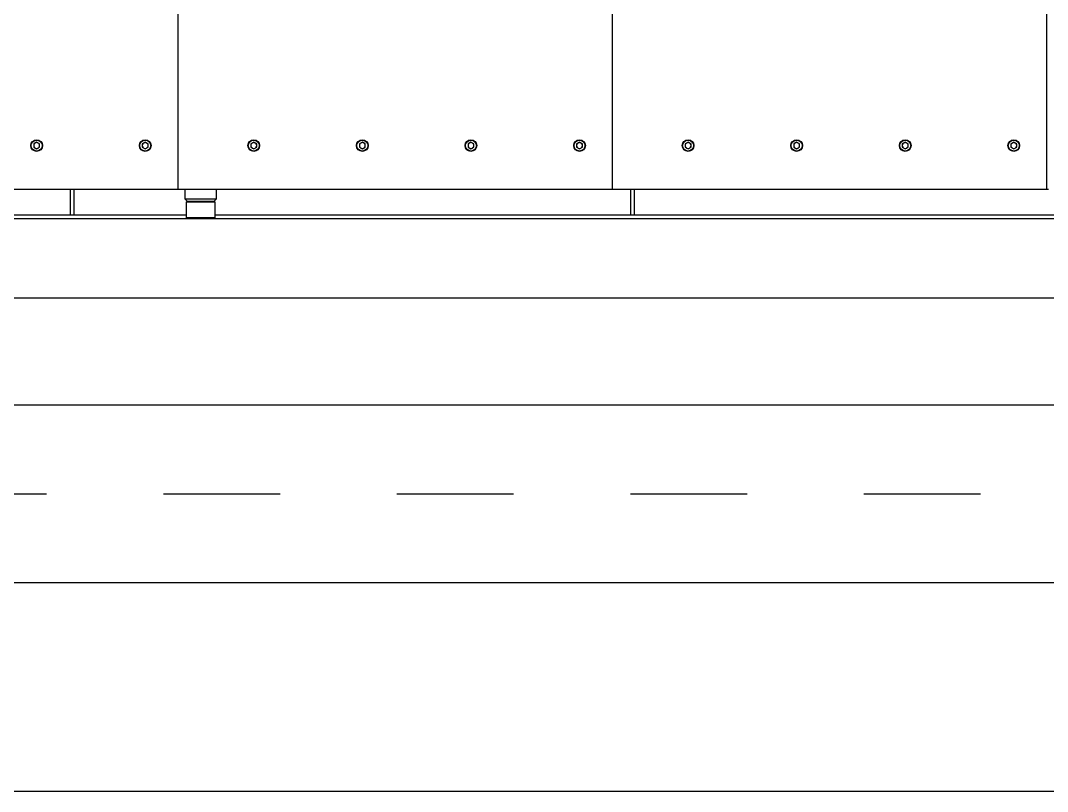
# Model space of a CAD drawing. Header units: metres. Extents: x 1161 to 1456, y 119 to 208.
# Drawn here: x 1323.977 to 1324.856, y 137.698 to 138.358 of the extents above; entities that cross this region are included whole.
import ezdxf

# ---------------------------------------------------------------- set-up
doc = ezdxf.new("R2010")
doc.units = ezdxf.units.M
doc.header["$MEASUREMENT"] = 0
doc.linetypes.add('CENTER2', pattern=[1.125, 0.75, -0.125, 0.125, -0.125])

# ---------------------------------------------------------------- blocks, each defined once
blk = doc.blocks.new('A$C2112393A')
at = {"color": 8}
blk.add_line((100, 2950.02), (5500, 2950.02), dxfattribs=at)
at = {"color": 8, "linetype": 'Continuous'}
for p, q in [((4714, 2771), (2562.38, 2771)), ((4714, 2619), (2562.38, 2619)), ((5454, 2527.16), (944, 2527.16)), ((5454, 2459.3), (994, 2459.3)), ((3890, 2456.1), (3171, 2456.1)), ((3530.8, 2456.1), (3530.8, 2434.3)), ((3534, 2456.1), (3534, 2434.3)), ((3891, 2459.3), (3890, 2458.3)), ((3915, 2458.3), (3890, 2458.3)), ((3890, 2458.3), (3890, 2445.3)), ((3891, 2459.3), (3914, 2459.3)), ((3893.5, 2459.3), (3893.5, 2459.3)), ((3911.5, 2459.3), (3911.5, 2459.3)), ((3915, 2458.3), (3914, 2459.3)), ((3915, 2445.3), (3915, 2458.3)), ((4634, 2456.1), (3915, 2456.1)), ((4010.8, 2456.1), (4010.8, 2434.3)), ((4014, 2456.1), (4014, 2434.3)), ((3890, 2445.3), (3915, 2445.3)), ((3890, 2445.3), (3891, 2444.3)), ((3914, 2444.3), (3915, 2445.3)), ((3891.05, 2444.3), (3889.05, 2442.3)), ((3915.95, 2442.3), (3889.05, 2442.3)), ((3889.05, 2442.3), (3889.05, 2434.3)), ((3914, 2444.3), (3891, 2444.3)), ((3915.95, 2442.3), (3913.95, 2444.3)), ((3915.95, 2434.3), (3915.95, 2442.3)), ((3176.4, 2434.3), (3177.94, 2434.3)), ((3177.94, 2434.3), (3181.23, 2434.3)), ((3177.94, 284.3), (3177.94, 2434.3)), ((3181.23, 2434.3), (3182.78, 2434.3)), ((3182.78, 2434.3), (3228.86, 2434.3)), ((3228.86, 2434.3), (3230.41, 2434.3)), ((3230.41, 2434.3), (3237.14, 2434.3)), ((3237.14, 2434.3), (3240.23, 2434.3)), ((3240.23, 2434.3), (3262.77, 2434.3)), ((3262.77, 2434.3), (3265.86, 2434.3)), ((3265.86, 2434.3), (3272.91, 2434.3)), ((3272.91, 2434.3), (3274.46, 2434.3)), ((3274.46, 2434.3), (3321.54, 2434.3)), ((3321.54, 2434.3), (3323.09, 2434.3)), ((3323.09, 2434.3), (3330.14, 2434.3)), ((3330.14, 2434.3), (3333.23, 2434.3)), ((3333.23, 2434.3), (3355.77, 2434.3)), ((3355.77, 2434.3), (3358.86, 2434.3)), ((3358.86, 2434.3), (3365.91, 2434.3)), ((3365.91, 2434.3), (3367.46, 2434.3)), ((3367.46, 2434.3), (3414.54, 2434.3)), ((3414.54, 2434.3), (3416.09, 2434.3)), ((3416.09, 2434.3), (3423.14, 2434.3)), ((3423.14, 2434.3), (3426.23, 2434.3)), ((3426.23, 2434.3), (3448.77, 2434.3)), ((3448.77, 2434.3), (3451.86, 2434.3)), ((3451.86, 2434.3), (3458.91, 2434.3)), ((3458.91, 2434.3), (3460.46, 2434.3)), ((3460.46, 2434.3), (3507.54, 2434.3)), ((3507.54, 2434.3), (3509.09, 2434.3)), ((3509.09, 2434.3), (3516.14, 2434.3)), ((3516.14, 2434.3), (3519.23, 2434.3)), ((3519.23, 2434.3), (3541.77, 2434.3)), ((3541.77, 2434.3), (3544.86, 2434.3)), ((3544.86, 2434.3), (3548.41, 2434.3)), ((3548.4, 2434.3), (3549.94, 2434.3)), ((3549.94, 2434.3), (3553.23, 2434.3)), ((3549.94, 284.3), (3549.94, 2434.3)), ((3553.23, 2434.3), (3554.78, 2434.3)), ((3554.78, 2434.3), (3600.86, 2434.3)), ((3600.86, 2434.3), (3602.41, 2434.3)), ((3602.41, 2434.3), (3609.14, 2434.3)), ((3609.14, 2434.3), (3612.23, 2434.3)), ((3612.23, 2434.3), (3634.77, 2434.3)), ((3634.77, 2434.3), (3637.86, 2434.3)), ((3637.86, 2434.3), (3644.91, 2434.3)), ((3644.91, 2434.3), (3646.46, 2434.3)), ((3646.46, 2434.3), (3693.54, 2434.3)), ((3693.54, 2434.3), (3695.09, 2434.3)), ((3695.09, 2434.3), (3702.14, 2434.3)), ((3702.14, 2434.3), (3705.23, 2434.3)), ((3705.23, 2434.3), (3727.77, 2434.3)), ((3727.77, 2434.3), (3730.86, 2434.3)), ((3730.86, 2434.3), (3737.91, 2434.3)), ((3737.91, 2434.3), (3739.46, 2434.3)), ((3739.46, 2434.3), (3786.54, 2434.3)), ((3786.54, 2434.3), (3788.09, 2434.3)), ((3788.09, 2434.3), (3795.14, 2434.3)), ((3795.14, 2434.3), (3798.23, 2434.3)), ((3798.23, 2434.3), (3820.77, 2434.3)), ((3820.77, 2434.3), (3823.86, 2434.3)), ((3823.86, 2434.3), (3830.91, 2434.3)), ((3830.91, 2434.3), (3832.46, 2434.3)), ((3832.46, 2434.3), (3879.54, 2434.3)), ((3879.54, 2434.3), (3881.09, 2434.3)), ((3881.09, 2434.3), (3888.14, 2434.3)), ((3888.14, 2434.3), (3891.23, 2434.3)), ((3891.23, 2434.3), (3913.77, 2434.3)), ((3913.77, 2434.3), (3916.86, 2434.3)), ((3916.86, 2434.3), (3920.41, 2434.3)), ((3920.4, 2434.3), (3921.94, 2434.3)), ((3921.94, 2434.3), (3925.23, 2434.3)), ((3921.94, 284.3), (3921.94, 2434.3)), ((3925.23, 2434.3), (3926.78, 2434.3)), ((3926.78, 2434.3), (3972.86, 2434.3)), ((3972.86, 2434.3), (3974.41, 2434.3)), ((3974.41, 2434.3), (3981.14, 2434.3)), ((3981.14, 2434.3), (3984.23, 2434.3)), ((3984.23, 2434.3), (4006.77, 2434.3)), ((4006.77, 2434.3), (4009.86, 2434.3)), ((4009.86, 2434.3), (4016.91, 2434.3)), ((4016.91, 2434.3), (4018.46, 2434.3)), ((4018.46, 2434.3), (4065.54, 2434.3)), ((3206, 2399.69), (3203.5, 2398.25)), ((3203.5, 2398.25), (3203.5, 2395.36)), ((3203.5, 2395.36), (3206, 2393.92)), ((3208.5, 2398.25), (3206, 2399.69)), ((3206, 2393.92), (3208.5, 2395.36)), ((3208.5, 2395.36), (3208.5, 2398.25)), ((3299, 2399.69), (3296.5, 2398.25)), ((3296.5, 2398.25), (3296.5, 2395.36)), ((3296.5, 2395.36), (3299, 2393.92)), ((3301.5, 2398.25), (3299, 2399.69)), ((3299, 2393.92), (3301.5, 2395.36)), ((3301.5, 2395.36), (3301.5, 2398.25)), ((3392, 2399.69), (3389.5, 2398.25)), ((3389.5, 2398.25), (3389.5, 2395.36)), ((3389.5, 2395.36), (3392, 2393.92)), ((3394.5, 2398.25), (3392, 2399.69)), ((3392, 2393.92), (3394.5, 2395.36)), ((3394.5, 2395.36), (3394.5, 2398.25)), ((3485, 2399.69), (3482.5, 2398.25)), ((3482.5, 2398.25), (3482.5, 2395.36)), ((3482.5, 2395.36), (3485, 2393.92)), ((3487.5, 2398.25), (3485, 2399.69)), ((3485, 2393.92), (3487.5, 2395.36)), ((3487.5, 2395.36), (3487.5, 2398.25)), ((3578, 2399.69), (3575.5, 2398.25)), ((3575.5, 2398.25), (3575.5, 2395.36)), ((3575.5, 2395.36), (3578, 2393.92)), ((3580.5, 2398.25), (3578, 2399.69)), ((3578, 2393.92), (3580.5, 2395.36)), ((3580.5, 2395.36), (3580.5, 2398.25)), ((3671, 2399.69), (3668.5, 2398.25)), ((3668.5, 2398.25), (3668.5, 2395.36)), ((3668.5, 2395.36), (3671, 2393.92)), ((3673.5, 2398.25), (3671, 2399.69)), ((3671, 2393.92), (3673.5, 2395.36)), ((3673.5, 2395.36), (3673.5, 2398.25)), ((3764, 2399.69), (3761.5, 2398.25)), ((3761.5, 2398.25), (3761.5, 2395.36)), ((3761.5, 2395.36), (3764, 2393.92)), ((3766.5, 2398.25), (3764, 2399.69)), ((3764, 2393.92), (3766.5, 2395.36)), ((3766.5, 2395.36), (3766.5, 2398.25)), ((3857, 2399.69), (3854.5, 2398.25)), ((3854.5, 2398.25), (3854.5, 2395.36)), ((3854.5, 2395.36), (3857, 2393.92)), ((3859.5, 2398.25), (3857, 2399.69)), ((3857, 2393.92), (3859.5, 2395.36)), ((3859.5, 2395.36), (3859.5, 2398.25)), ((3950, 2399.69), (3947.5, 2398.25)), ((3947.5, 2398.25), (3947.5, 2395.36)), ((3947.5, 2395.36), (3950, 2393.92)), ((3952.5, 2398.25), (3950, 2399.69)), ((3950, 2393.92), (3952.5, 2395.36)), ((3952.5, 2395.36), (3952.5, 2398.25)), ((4043, 2399.69), (4040.5, 2398.25)), ((4040.5, 2398.25), (4040.5, 2395.36)), ((4040.5, 2395.36), (4043, 2393.92)), ((4045.5, 2398.25), (4043, 2399.69)), ((4043, 2393.92), (4045.5, 2395.36)), ((4045.5, 2395.36), (4045.5, 2398.25))]:
    blk.add_line(p, q, dxfattribs=at)
at = {"color": 8, "linetype": 'CENTER2', "ltscale": 10}
blk.add_line((5534.43, 2695), (1680.5, 2695), dxfattribs=at)
at = {"color": 8, "linetype": 'Continuous'}
for centre, radius in [((3206, 2396.8), 5), ((3206, 2396.8), 4.7), ((3299, 2396.8), 5), ((3299, 2396.8), 4.7), ((3392, 2396.8), 5), ((3392, 2396.8), 4.7), ((3485, 2396.8), 5), ((3485, 2396.8), 4.7), ((3578, 2396.8), 5), ((3578, 2396.8), 4.7), ((3671, 2396.8), 5), ((3671, 2396.8), 4.7), ((3764, 2396.8), 5), ((3764, 2396.8), 4.7), ((3857, 2396.8), 5), ((3857, 2396.8), 4.7), ((3950, 2396.8), 5), ((3950, 2396.8), 4.7), ((4043, 2396.8), 5), ((4043, 2396.8), 4.7)]:
    blk.add_circle(centre, radius, dxfattribs=at)
for centre, start, end in [((3206, 2396.8), 120, 180), ((3206, 2396.8), 180, 240), ((3206, 2396.8), 60, 120), ((3206, 2396.8), 240, 300), ((3206, 2396.8), 0, 60), ((3206, 2396.8), 300, 0), ((3299, 2396.8), 120, 180), ((3299, 2396.8), 180, 240), ((3299, 2396.8), 60, 120), ((3299, 2396.8), 240, 300), ((3299, 2396.8), 0, 60), ((3299, 2396.8), 300, 0), ((3392, 2396.8), 120, 180), ((3392, 2396.8), 180, 240), ((3392, 2396.8), 60, 120), ((3392, 2396.8), 240, 300), ((3392, 2396.8), 0, 60), ((3392, 2396.8), 300, 0), ((3485, 2396.8), 120, 180), ((3485, 2396.8), 180, 240), ((3485, 2396.8), 60, 120), ((3485, 2396.8), 240, 300), ((3485, 2396.8), 0, 60), ((3485, 2396.8), 300, 0), ((3578, 2396.8), 120, 180), ((3578, 2396.8), 180, 240), ((3578, 2396.8), 60, 120), ((3578, 2396.8), 240, 300), ((3578, 2396.8), 0, 60), ((3578, 2396.8), 300, 0), ((3671, 2396.8), 120, 180), ((3671, 2396.8), 180, 240), ((3671, 2396.8), 60, 120), ((3671, 2396.8), 240, 300), ((3671, 2396.8), 0, 60), ((3671, 2396.8), 300, 0), ((3764, 2396.8), 120, 180), ((3764, 2396.8), 180, 240), ((3764, 2396.8), 60, 120), ((3764, 2396.8), 240, 300), ((3764, 2396.8), 0, 60), ((3764, 2396.8), 300, 0), ((3857, 2396.8), 120, 180), ((3857, 2396.8), 180, 240), ((3857, 2396.8), 60, 120), ((3857, 2396.8), 240, 300), ((3857, 2396.8), 0, 60), ((3857, 2396.8), 300, 0), ((3950, 2396.8), 120, 180), ((3950, 2396.8), 180, 240), ((3950, 2396.8), 60, 120), ((3950, 2396.8), 240, 300), ((3950, 2396.8), 0, 60), ((3950, 2396.8), 300, 0), ((4043, 2396.8), 120, 180), ((4043, 2396.8), 180, 240), ((4043, 2396.8), 60, 120), ((4043, 2396.8), 240, 300), ((4043, 2396.8), 0, 60), ((4043, 2396.8), 300, 0)]:
    blk.add_arc(centre, 2.5, start, end, dxfattribs=at)

msp = doc.modelspace()

# ---------------------------------------------------------------- block references
at = {"xscale": 0.001, "yscale": 0.001, "zscale": 0.001, "rotation": 180}
msp.add_blockref('A$C2112393A', (1328.03333, 140.64801), dxfattribs=at)

doc.saveas('drawing.dxf')
